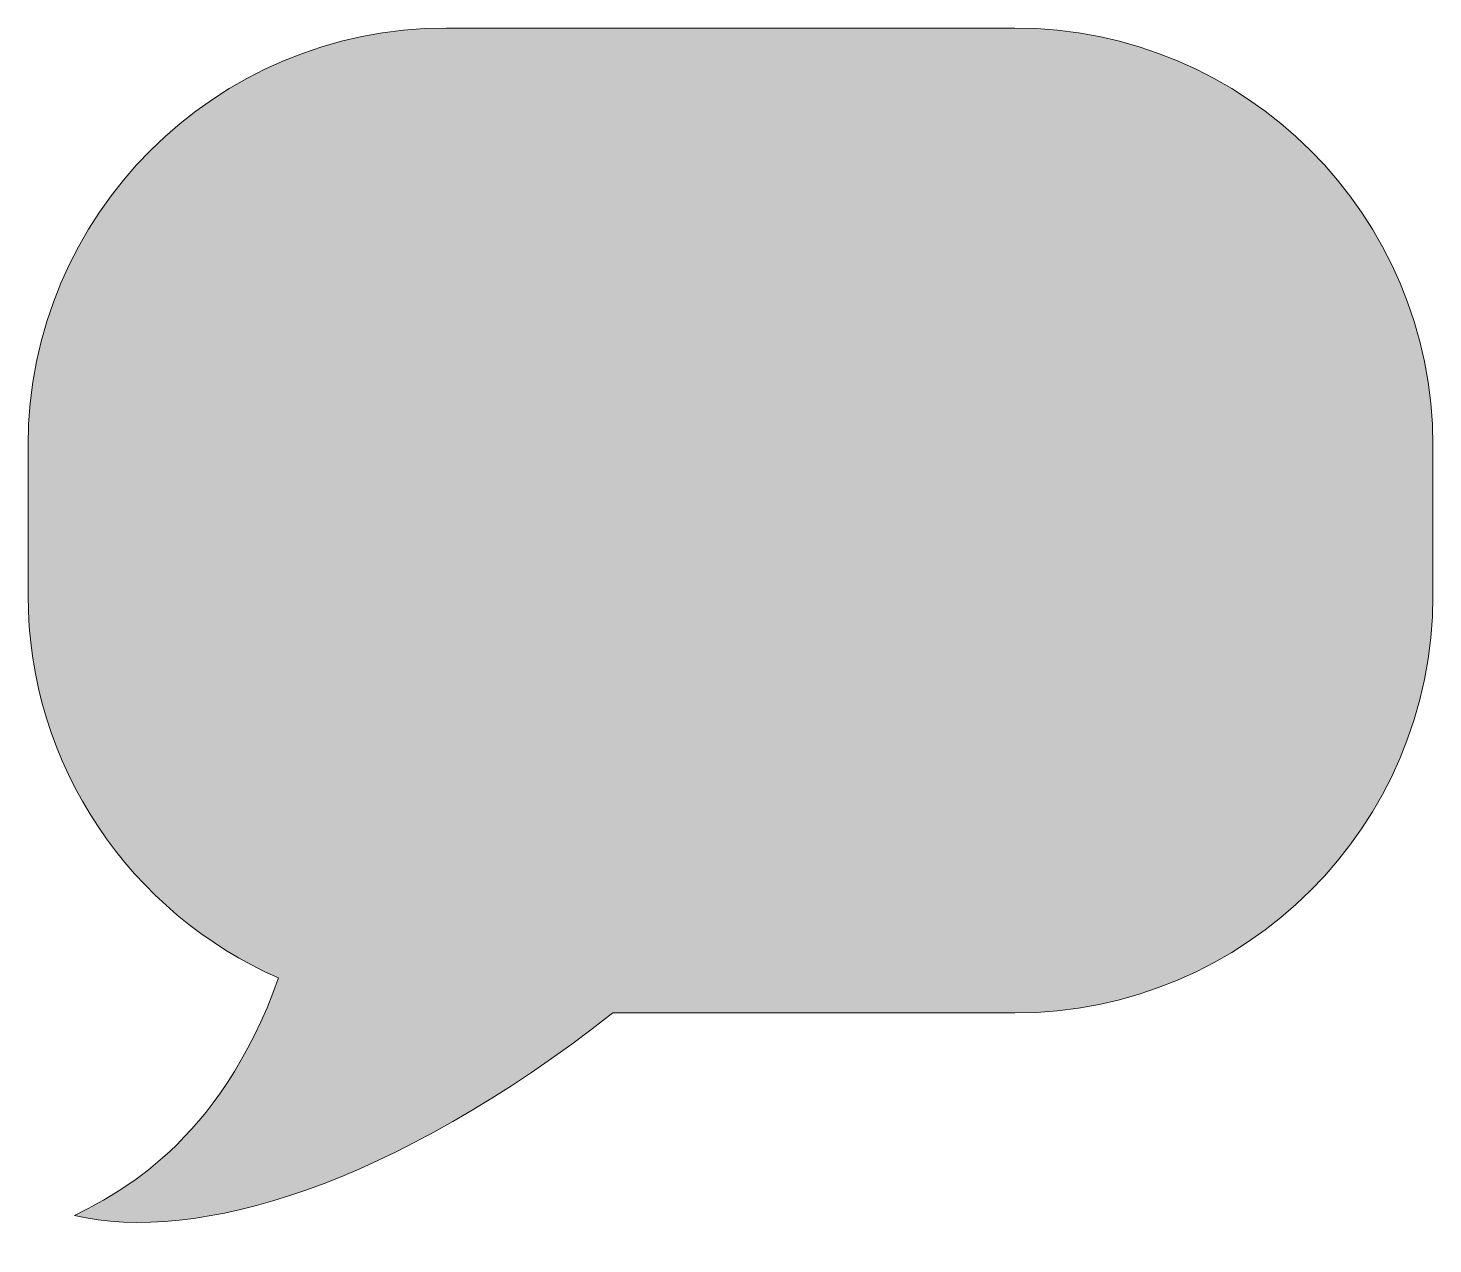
# Model space of a CAD drawing. Header units: inches. Extents: x 0 to 102, y -2 to 86.
import ezdxf

# ---------------------------------------------------------------- set-up
doc = ezdxf.new("R2010")
doc.units = ezdxf.units.IN
doc.header["$MEASUREMENT"] = 0
doc.layers.add('Layer 1', color=7, linetype='Continuous')

msp = doc.modelspace()

# ---------------------------------------------------------------- hatches: boundary and pattern name
at = {"layer": 'Layer 1', "true_color": 0x57b6dd}
h = msp.add_hatch(color=143, dxfattribs=at)
h.dxf.hatch_style = 2
edge = h.paths.add_edge_path()
edge.add_spline(control_points=[(71.37, 86.43), (71.37, 86.43), (30.23, 86.43), (30.23, 86.43), (13.53, 86.43), (0, 72.89), (0, 56.2), (0, 56.2), (0, 45.39), (0, 45.39), (0, 33), (7.46, 22.35), (18.12, 17.69), (13.83, 5.63), (6.34, 2.03), (3.35, 0.5), (12.18, -1.55), (26.36, 2.64), (42.28, 15.16), (42.28, 15.16), (71.37, 15.16), (71.37, 15.16), (88.07, 15.16), (101.6, 28.69), (101.6, 45.39), (101.6, 45.39), (101.6, 56.2), (101.6, 56.2), (101.6, 72.89), (88.07, 86.43), (71.37, 86.43)], knot_values=[0, 0, 0, 0, 1, 1, 1, 2, 2, 2, 3, 3, 3, 4, 4, 4, 5, 5, 5, 6, 6, 6, 7, 7, 7, 8, 8, 8, 9, 9, 9, 10, 10, 10, 10], degree=3, periodic=1)

# ---------------------------------------------------------------- linework, layer by layer
at = {"layer": 'Layer 1', "lineweight": 0}
msp.add_open_spline([(71.37, 86.43), (71.37, 86.43), (30.23, 86.43), (30.23, 86.43), (13.53, 86.43), (0, 72.89), (0, 56.2), (0, 56.2), (0, 45.39), (0, 45.39), (0, 33), (7.46, 22.35), (18.12, 17.69), (13.83, 5.63), (6.34, 2.03), (3.35, 0.5), (12.18, -1.55), (26.36, 2.64), (42.28, 15.16), (42.28, 15.16), (71.37, 15.16), (71.37, 15.16), (88.07, 15.16), (101.6, 28.69), (101.6, 45.39), (101.6, 45.39), (101.6, 56.2), (101.6, 56.2), (101.6, 72.89), (88.07, 86.43), (71.37, 86.43)], degree=3, knots=[0, 0, 0, 0, 1, 1, 1, 2, 2, 2, 3, 3, 3, 4, 4, 4, 5, 5, 5, 6, 6, 6, 7, 7, 7, 8, 8, 8, 9, 9, 9, 10, 10, 10, 10], dxfattribs=at)

doc.saveas('drawing.dxf')
